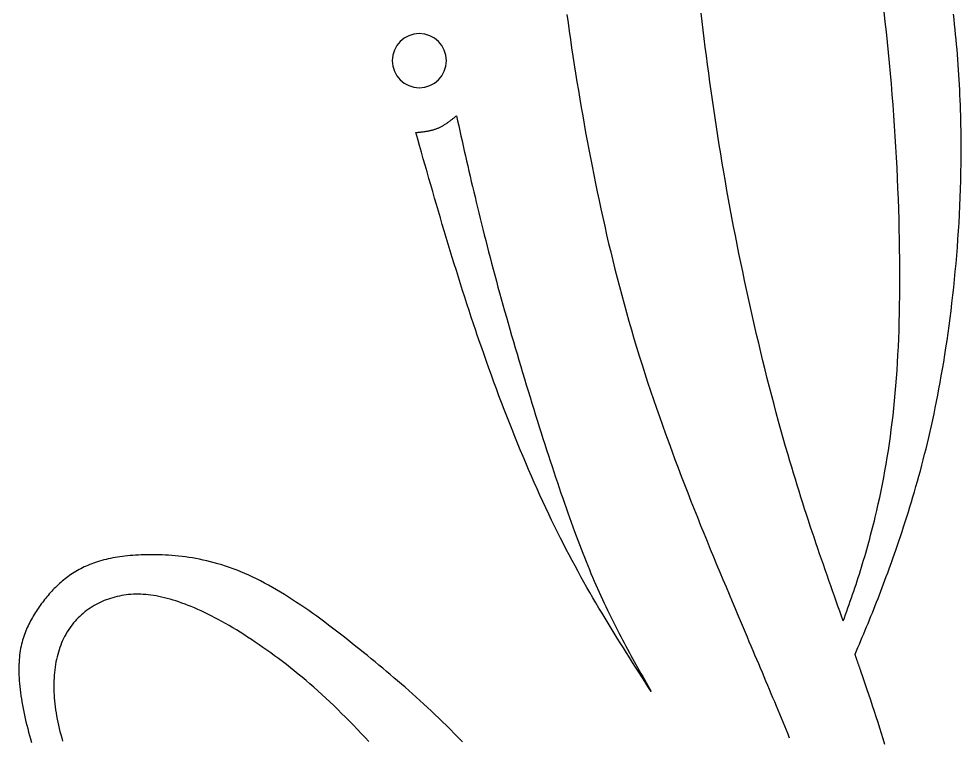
# Model space of a CAD drawing. Extents: x 13 to 113, y 0 to 127.
# Drawn here: x 33.81 to 48.03, y 60.98 to 71.85 of the extents above; entities that cross this region are included whole.
import ezdxf

# ---------------------------------------------------------------- set-up
doc = ezdxf.new("R2010")
doc.units = 0
doc.layers.add('Layer_1', color=7, linetype='CONTINUOUS')

msp = doc.modelspace()

# ---------------------------------------------------------------- linework, layer by layer
at = {"layer": 'Layer_1', "color": 7}
for points in [[(46.250876, 62.760626), (46.269021, 62.809401), (46.287017, 62.858489), (46.304939, 62.907874), (46.322786, 62.957549), (46.340559, 63.007506), (46.358183, 63.057739), (46.375733, 63.108254), (46.393134, 63.159022), (46.410387, 63.210051), (46.42749, 63.261324), (46.44452, 63.312844), (46.461326, 63.364601), (46.478058, 63.416588), (46.494566, 63.468799), (46.510926, 63.521226), (46.527138, 63.573853), (46.5432, 63.626688), (46.559114, 63.679717), (46.574805, 63.732932), (46.590347, 63.786332), (46.605666, 63.839904), (46.620762, 63.893646), (46.635709, 63.947553), (46.650433, 64.0016), (46.664934, 64.055804), (46.679211, 64.110149), (46.693266, 64.16462), (46.707098, 64.219226), (46.720706, 64.273942), (46.734092, 64.328771), (46.758037, 64.429793), (46.78042, 64.527851), (46.80206, 64.626365), (46.822882, 64.725393), (46.84296, 64.824992), (46.862295, 64.925217), (46.880886, 65.026123), (46.898733, 65.127769), (46.915837, 65.230208), (46.932197, 65.333496), (46.947739, 65.437693), (46.962612, 65.542854), (46.976741, 65.649034), (46.990126, 65.756288), (47.002768, 65.864672), (47.014666, 65.974247), (47.025821, 66.085067), (47.036232, 66.19719), (47.045899, 66.310666), (47.054897, 66.425554), (47.063151, 66.541915), (47.070662, 66.659799), (47.077355, 66.779263), (47.083304, 66.900367), (47.088509, 67.023167), (47.092971, 67.147714), (47.096689, 67.274069), (47.099664, 67.40229), (47.101895, 67.532423), (47.103382, 67.664536), (47.104126, 67.798681), (47.104535, 67.939622), (47.104193, 68.082665), (47.103449, 68.227682), (47.101962, 68.374541), (47.099731, 68.52311), (47.096756, 68.673262), (47.093038, 68.824861), (47.088576, 68.977778), (47.083371, 69.131882), (47.077422, 69.287044), (47.070729, 69.443128), (47.063144, 69.600008), (47.054889, 69.757553), (47.045891, 69.915628), (47.036224, 70.074103), (47.025888, 70.23285), (47.014807, 70.391736), (47.003058, 70.550632), (46.990639, 70.709405), (46.977551, 70.867922), (46.963794, 71.026057), (46.949367, 71.183678), (46.934272, 71.340647), (46.918581, 71.496844), (46.902221, 71.652131), (46.885191, 71.806376), (46.867493, 71.959453)], [(42.080597, 71.918034), (42.09785, 71.792488), (42.115622, 71.666392), (42.133916, 71.539766), (42.15273, 71.412625), (42.172065, 71.284991), (42.19192, 71.15688), (42.212221, 71.028317), (42.232968, 70.899312), (42.254162, 70.769891), (42.275876, 70.640058), (42.297293, 70.514187), (42.319156, 70.387963), (42.341465, 70.261401), (42.364295, 70.134516), (42.387645, 70.00731), (42.411516, 69.879807), (42.435833, 69.752012), (42.460744, 69.623938), (42.486177, 69.495597), (42.512204, 69.367005), (42.538826, 69.238168), (42.566043, 69.109105), (42.593855, 68.979823), (42.622262, 68.850336), (42.651339, 68.720654), (42.681084, 68.590793), (42.711424, 68.460759), (42.742508, 68.330572), (42.774262, 68.200241), (42.806759, 68.069773), (42.839925, 67.939189), (42.873835, 67.808494), (42.908488, 67.677703), (42.94396, 67.54683), (42.980175, 67.41588), (43.017208, 67.284873), (43.054985, 67.15382), (43.093654, 67.022728), (43.133141, 66.891614), (43.173446, 66.760488), (43.214644, 66.629368), (43.256733, 66.498151), (43.299567, 66.367037), (43.34307, 66.236075), (43.387316, 66.105323), (43.432157, 65.97483), (43.477594, 65.844646), (43.52355, 65.714825), (43.570028, 65.585415), (43.616951, 65.456468), (43.664247, 65.328043), (43.711914, 65.200185), (43.759804, 65.072945), (43.807992, 64.946378), (43.856402, 64.820536), (43.904962, 64.69547), (43.953596, 64.571226), (44.002304, 64.447867), (44.051012, 64.325433), (44.09972, 64.203986), (44.14828, 64.083572), (44.196765, 63.964244), (44.245027, 63.846045), (44.293066, 63.729043), (44.340882, 63.613278), (44.388326, 63.498809), (44.435398, 63.38568), (44.482099, 63.273949), (44.528353, 63.163665), (44.574087, 63.054878), (44.619225, 62.947646), (44.649937, 62.874718), (44.680427, 62.802526), (44.710618, 62.731055), (44.740512, 62.660275), (44.770184, 62.590173), (44.799557, 62.520717), (44.828708, 62.451901), (44.857561, 62.383687), (44.886191, 62.316061), (44.914524, 62.249007), (44.942633, 62.182496), (44.970519, 62.116513), (44.998183, 62.051036), (45.025623, 61.986042), (45.05284, 61.921509), (45.079834, 61.857408), (45.106605, 61.79373), (45.133153, 61.730454), (45.159478, 61.667542), (45.185654, 61.604995), (45.211607, 61.542775), (45.237336, 61.480874), (45.262918, 61.419257), (45.28835, 61.357914), (45.313559, 61.296817), (45.33862, 61.23595), (45.363457, 61.175284), (45.388146, 61.114812), (45.412686, 61.054495), (45.437077, 60.99432)], [(46.250876, 62.760626), (46.224477, 62.834603), (46.197855, 62.909235), (46.171084, 62.984511), (46.14409, 63.060451), (46.116947, 63.13704), (46.089656, 63.214294), (46.062216, 63.292205), (46.034627, 63.370769), (46.006889, 63.449996), (45.979077, 63.529888), (45.951116, 63.610437), (45.923081, 63.691651), (45.894972, 63.773525), (45.866788, 63.856063), (45.838604, 63.939271), (45.810346, 64.023142), (45.782088, 64.107683), (45.75383, 64.192887), (45.725571, 64.278764), (45.697313, 64.365311), (45.669055, 64.452524), (45.640871, 64.540409), (45.612762, 64.62897), (45.584652, 64.718205), (45.556691, 64.808113), (45.528805, 64.898693), (45.500993, 64.989952), (45.47333, 65.081885), (45.445741, 65.174496), (45.4183, 65.267789), (45.381267, 65.395672), (45.345721, 65.520436), (45.310473, 65.646271), (45.275522, 65.773124), (45.240869, 65.900946), (45.206513, 66.029689), (45.172454, 66.159288), (45.138767, 66.289708), (45.105378, 66.420885), (45.072361, 66.552774), (45.03964, 66.685325), (45.007292, 66.818476), (44.975316, 66.952186), (44.943711, 67.086398), (44.912479, 67.221064), (44.881692, 67.356128), (44.851277, 67.49154), (44.821309, 67.627247), (44.791712, 67.763204), (44.762561, 67.899351), (44.733857, 68.035643), (44.705599, 68.172022), (44.677787, 68.308442), (44.650495, 68.444847), (44.62365, 68.581189), (44.597325, 68.717416), (44.571447, 68.853472), (44.546089, 68.98931), (44.521251, 69.124876), (44.496934, 69.26012), (44.473138, 69.394988), (44.449044, 69.53408), (44.425545, 69.672692), (44.402567, 69.810813), (44.380183, 69.948418), (44.358395, 70.085484), (44.337127, 70.221995), (44.316379, 70.357923), (44.296227, 70.493253), (44.276595, 70.627965), (44.257483, 70.762029), (44.238892, 70.895433), (44.220896, 71.028151), (44.203346, 71.160167), (44.186317, 71.291455), (44.169808, 71.421997), (44.15382, 71.551766), (44.138352, 71.68075), (44.123405, 71.808924), (44.108904, 71.936265)], [(46.429059, 62.2595), (46.451145, 62.309993), (46.473231, 62.360776), (46.495243, 62.411857), (46.51718, 62.463227), (46.539118, 62.514873), (46.560981, 62.566808), (46.582769, 62.619012), (46.604483, 62.671497), (46.626198, 62.724244), (46.647837, 62.777265), (46.669403, 62.830547), (46.690894, 62.884088), (46.712311, 62.937891), (46.733653, 62.991938), (46.754921, 63.046246), (46.776115, 63.100799), (46.797234, 63.155598), (46.818205, 63.210627), (46.839175, 63.265901), (46.859997, 63.321407), (46.880745, 63.377142), (46.901418, 63.433108), (46.922016, 63.489297), (46.942541, 63.545702), (46.962916, 63.60233), (46.983218, 63.659166), (47.003445, 63.716211), (47.023597, 63.773463), (47.043601, 63.830924), (47.06353, 63.888586), (47.089112, 63.963391), (47.113652, 64.036059), (47.138043, 64.109114), (47.162211, 64.182585), (47.186231, 64.256525), (47.210101, 64.33095), (47.233749, 64.405913), (47.257174, 64.481442), (47.280375, 64.557575), (47.303428, 64.634351), (47.326257, 64.711809), (47.348864, 64.789984), (47.371248, 64.868909), (47.393408, 64.948623), (47.415345, 65.029165), (47.437059, 65.110571), (47.45855, 65.192876), (47.479744, 65.276118), (47.500715, 65.36033), (47.521462, 65.445557), (47.541912, 65.531828), (47.562139, 65.619186), (47.582069, 65.707661), (47.601775, 65.797297), (47.621184, 65.888124), (47.640295, 65.980183), (47.659109, 66.073514), (47.677626, 66.168146), (47.695845, 66.264118), (47.713767, 66.361467), (47.731391, 66.460235), (47.749313, 66.563923), (47.766862, 66.669121), (47.78404, 66.775789), (47.800847, 66.883883), (47.817207, 66.993362), (47.83312, 67.104183), (47.848588, 67.216299), (47.86361, 67.329676), (47.878111, 67.444263), (47.892091, 67.560022), (47.905551, 67.676914), (47.918416, 67.794891), (47.930686, 67.91391), (47.942361, 68.033933), (47.953441, 68.154912), (47.963852, 68.27681), (47.973594, 68.399581), (47.982666, 68.523184), (47.990995, 68.647576), (47.99858, 68.772713), (48.005272, 68.898554), (48.011222, 69.025059), (48.016427, 69.152183), (48.020889, 69.279882), (48.024607, 69.408114), (48.027582, 69.53684), (48.029812, 69.666011), (48.030556, 69.795595), (48.03066, 69.925537), (48.029917, 70.055804), (48.029485, 70.094205), (48.028742, 70.169801), (48.027254, 70.245483), (48.025767, 70.321241), (48.023536, 70.397074), (48.021305, 70.472971), (48.018331, 70.548924), (48.015356, 70.624929), (48.012382, 70.700985), (48.008663, 70.777079), (48.004945, 70.853209), (48.000483, 70.929364), (47.996022, 71.005545), (47.990816, 71.081737), (47.985611, 71.157938), (47.980405, 71.234144), (47.974456, 71.310345), (47.968507, 71.386538), (47.961814, 71.46271), (47.955122, 71.538865), (47.947685, 71.61499), (47.940249, 71.691076), (47.932515, 71.767124), (47.924484, 71.843123), (47.916155, 71.919072)], [(39.802309, 70.13484), (39.813538, 70.135881), (39.824767, 70.136923), (39.835996, 70.137964), (39.847225, 70.139079), (39.858454, 70.140195), (39.869682, 70.14131), (39.880911, 70.1425), (39.892066, 70.143764), (39.90322, 70.145028), (39.914375, 70.146367), (39.92553, 70.14778), (39.93661, 70.149267), (39.94769, 70.150829), (39.95877, 70.152539), (39.969776, 70.154324), (39.980782, 70.156183), (39.991713, 70.158191), (40.002645, 70.160273), (40.013502, 70.162504), (40.024285, 70.164883), (40.035067, 70.167412), (40.045776, 70.170089), (40.056484, 70.172915), (40.067118, 70.175889), (40.077678, 70.179012), (40.088163, 70.182359), (40.098648, 70.185854), (40.109059, 70.189572), (40.119321, 70.193439), (40.129584, 70.197529), (40.139771, 70.201842), (40.149513, 70.20623), (40.159255, 70.210766), (40.168922, 70.215451), (40.178515, 70.220359), (40.188033, 70.225415), (40.197552, 70.230621), (40.206996, 70.235975), (40.216366, 70.241478), (40.225736, 70.24713), (40.235031, 70.25293), (40.244327, 70.258805), (40.253548, 70.264828), (40.262695, 70.270926), (40.271841, 70.277172), (40.280988, 70.283493), (40.29006, 70.289963), (40.299133, 70.296507), (40.308205, 70.303125), (40.317203, 70.309818), (40.326201, 70.316585), (40.335125, 70.323427), (40.344048, 70.330268), (40.352972, 70.337184), (40.361896, 70.344174), (40.370819, 70.351164), (40.379669, 70.358155), (40.388518, 70.365219), (40.397367, 70.372284), (40.406217, 70.379348), (40.415066, 70.386413), (40.431798, 70.311244), (40.448529, 70.236045), (40.465336, 70.160775), (40.482216, 70.085408), (40.499171, 70.009905), (40.5162, 69.934235), (40.533304, 69.858363), (40.550557, 69.782256), (40.567883, 69.705885), (40.585359, 69.62921), (40.603057, 69.552201), (40.620905, 69.474823), (40.638975, 69.397045), (40.657268, 69.31883), (40.675785, 69.24015), (40.694525, 69.160968), (40.713562, 69.081249), (40.732896, 69.000964), (40.752528, 68.920077), (40.772458, 68.838552), (40.792685, 68.756363), (40.813283, 68.673466), (40.834254, 68.589836), (40.855596, 68.505435), (40.877311, 68.420236), (40.899471, 68.3342), (40.922078, 68.247293), (40.94513, 68.159482), (40.968629, 68.070737), (40.992574, 67.981021), (41.01704, 67.890317), (41.041134, 67.801756), (41.065674, 67.712399), (41.090586, 67.622315), (41.115869, 67.531584), (41.141525, 67.440272), (41.167478, 67.348449), (41.193728, 67.256192), (41.220276, 67.163564), (41.247121, 67.070643), (41.27419, 66.977502), (41.301481, 66.884204), (41.328921, 66.790827), (41.35651, 66.697441), (41.384248, 66.604117), (41.412134, 66.510924), (41.440095, 66.417936), (41.46813, 66.325225), (41.49624, 66.23286), (41.524349, 66.140912), (41.552459, 66.049456), (41.580568, 65.958561), (41.608678, 65.868295), (41.636713, 65.778739), (41.664674, 65.689954), (41.692486, 65.602015), (41.720149, 65.514995), (41.747663, 65.428965), (41.775029, 65.343993), (41.802172, 65.260153), (41.829166, 65.177518), (41.856755, 65.093346), (41.884121, 65.010513), (41.911264, 64.928994), (41.938183, 64.848764), (41.96488, 64.769806), (41.991353, 64.692088), (42.017604, 64.615592), (42.043705, 64.540291), (42.069658, 64.466165), (42.095388, 64.393185), (42.120969, 64.321334), (42.146402, 64.250585), (42.17176, 64.180921), (42.196969, 64.112305), (42.222029, 64.044724), (42.247016, 63.978153), (42.271928, 63.912565), (42.296765, 63.847935), (42.321528, 63.784242), (42.346217, 63.721472), (42.370831, 63.659587), (42.395446, 63.598571), (42.42006, 63.538396), (42.4446, 63.479039), (42.46914, 63.420478), (42.493754, 63.36269), (42.518369, 63.305653), (42.542983, 63.249337), (42.567672, 63.193728), (42.592361, 63.138795), (42.617124, 63.084517), (42.641961, 63.030871), (42.666873, 62.977835), (42.691859, 62.925394), (42.716846, 62.87351), (42.741906, 62.822184), (42.767041, 62.771372), (42.792176, 62.721065), (42.817385, 62.671241), (42.842669, 62.621871), (42.867953, 62.57294), (42.893236, 62.524417), (42.918594, 62.476289), (42.943952, 62.428533), (42.969385, 62.381133), (42.994817, 62.334054), (43.020324, 62.287279), (43.045831, 62.240787), (43.071337, 62.194562), (43.096918, 62.148576), (43.1225, 62.102805), (43.148081, 62.057235), (43.173662, 62.011843), (43.199243, 61.966593), (43.224898, 61.921484), (43.250554, 61.876479), (43.276209, 61.831563), (43.301865, 61.786714), (43.32752, 61.74191), (43.353176, 61.697121), (43.304988, 61.772028), (43.258436, 61.844473), (43.211885, 61.916978), (43.165333, 61.989572), (43.118781, 62.062292), (43.072304, 62.135169), (43.025901, 62.208238), (42.979498, 62.281524), (42.93317, 62.355055), (42.886915, 62.428868), (42.840735, 62.502986), (42.794556, 62.577453), (42.748525, 62.65229), (42.702568, 62.727535), (42.656685, 62.803205), (42.610877, 62.879349), (42.565218, 62.95599), (42.519633, 63.033155), (42.474197, 63.110879), (42.428909, 63.189193), (42.383696, 63.268132), (42.338632, 63.347716), (42.293716, 63.427985), (42.248949, 63.508969), (42.204331, 63.590701), (42.159861, 63.673203), (42.115615, 63.756512), (42.071517, 63.840661), (42.027568, 63.925682), (41.983843, 64.011601), (41.94034, 64.098448), (41.895573, 64.189307), (41.851029, 64.281161), (41.806708, 64.373962), (41.762611, 64.467674), (41.718736, 64.562254), (41.675159, 64.657665), (41.631805, 64.753868), (41.588748, 64.85082), (41.545989, 64.948478), (41.503453, 65.046805), (41.461214, 65.145762), (41.419273, 65.245309), (41.37763, 65.345401), (41.336283, 65.446007), (41.295309, 65.547077), (41.254632, 65.648573), (41.214327, 65.750458), (41.174319, 65.852689), (41.134683, 65.955229), (41.095419, 66.058032), (41.056527, 66.161066), (41.018007, 66.264285), (40.979858, 66.367647), (40.942081, 66.471118), (40.904676, 66.574653), (40.867718, 66.678212), (40.831131, 66.781759), (40.79499, 66.885249), (40.759221, 66.98864), (40.723898, 67.091901), (40.706423, 67.143464), (40.672364, 67.244757), (40.638677, 67.345887), (40.605363, 67.446864), (40.572419, 67.547691), (40.539848, 67.648375), (40.507649, 67.748918), (40.475747, 67.849334), (40.444142, 67.949618), (40.412909, 68.049784), (40.3819, 68.14983), (40.351187, 68.249772), (40.320773, 68.349603), (40.290581, 68.449337), (40.260612, 68.548978), (40.230867, 68.648528), (40.201345, 68.747999), (40.172045, 68.847387), (40.142895, 68.94671), (40.113893, 69.045962), (40.08504, 69.145155), (40.056335, 69.244294), (40.02778, 69.343382), (39.999298, 69.442424), (39.970966, 69.541429), (39.942708, 69.640401), (39.914524, 69.739347), (39.886414, 69.838267), (39.858305, 69.937176), (39.830195, 70.036068), (39.80216, 70.134959), (39.802309, 70.13484)], [(40.503871, 60.936469), (40.442744, 60.999455), (40.382361, 61.060969), (40.322647, 61.121077), (40.263527, 61.179861), (40.205003, 61.237389), (40.146925, 61.293727), (40.089368, 61.348957), (40.032182, 61.403153), (39.975368, 61.456383), (39.918777, 61.50872), (39.862484, 61.560246), (39.806339, 61.611022), (39.750344, 61.661136), (39.694422, 61.71064), (39.638575, 61.75963), (39.582728, 61.808168), (39.526806, 61.856318), (39.470736, 61.904171), (39.414517, 61.951786), (39.358001, 61.999253), (39.301261, 62.04663), (39.24415, 62.093992), (39.186667, 62.141414), (39.128737, 62.188977), (39.070362, 62.236733), (39.013474, 62.283039), (38.956214, 62.329442), (38.898582, 62.375875), (38.840578, 62.4223), (38.782202, 62.468651), (38.72353, 62.514876), (38.664559, 62.560929), (38.605291, 62.606759), (38.5458, 62.652315), (38.486086, 62.697535), (38.426149, 62.742369), (38.366063, 62.786764), (38.305829, 62.830676), (38.245445, 62.874045), (38.184913, 62.916811), (38.124307, 62.958938), (38.063626, 63.000367), (38.002945, 63.041043), (37.942264, 63.08091), (37.881584, 63.119921), (37.820903, 63.158018), (37.760296, 63.195162), (37.699764, 63.231288), (37.639307, 63.266343), (37.578998, 63.300275), (37.518838, 63.33304), (37.458826, 63.364578), (37.399038, 63.394836), (37.339398, 63.423764), (37.280056, 63.451315), (37.220937, 63.477432), (37.16204, 63.50218), (37.103442, 63.525553), (37.045141, 63.547579), (36.987211, 63.568304), (36.929654, 63.587758), (36.872468, 63.60597), (36.815654, 63.622977), (36.759212, 63.638809), (36.703216, 63.653503), (36.647667, 63.667097), (36.592563, 63.679612), (36.53798, 63.691086), (36.483918, 63.701557), (36.430376, 63.711053), (36.377355, 63.719612), (36.324854, 63.727257), (36.272948, 63.734024), (36.221637, 63.739973), (36.170921, 63.745104), (36.120874, 63.749492), (36.071422, 63.753135), (36.022714, 63.756036), (35.974675, 63.758267), (35.927306, 63.759828), (35.880679, 63.760795), (35.834797, 63.761198), (35.789658, 63.761062), (35.745338, 63.760412), (35.701835, 63.759296), (35.659076, 63.757735), (35.615796, 63.755727), (35.573409, 63.753273), (35.531839, 63.750373), (35.491088, 63.747026), (35.451155, 63.743234), (35.412039, 63.738995), (35.373742, 63.73431), (35.336188, 63.729179), (35.299378, 63.723602), (35.263312, 63.717653), (35.227915, 63.711257), (35.193261, 63.704416), (35.159277, 63.697128), (35.125962, 63.689395), (35.093317, 63.681229), (35.061266, 63.672633), (35.02981, 63.663598), (34.999023, 63.654124), (34.968757, 63.644211), (34.939086, 63.63386), (34.909936, 63.623077), (34.881306, 63.611856), (34.853196, 63.600203), (34.825533, 63.588111), (34.79839, 63.575581), (34.771694, 63.562627), (34.745443, 63.549226), (34.719565, 63.535395), (34.694132, 63.521124), (34.669072, 63.506423), (34.644383, 63.491282), (34.620884, 63.476231), (34.597682, 63.460793), (34.574853, 63.444976), (34.552321, 63.428787), (34.530086, 63.412226), (34.508223, 63.395316), (34.486657, 63.378049), (34.465389, 63.360447), (34.444419, 63.34251), (34.42382, 63.324254), (34.403519, 63.305678), (34.383515, 63.286797), (34.363809, 63.267619), (34.3444, 63.24815), (34.325288, 63.228407), (34.306474, 63.208388), (34.287958, 63.188101), (34.269739, 63.167562), (34.251743, 63.14677), (34.234044, 63.12574), (34.216643, 63.104479), (34.199539, 63.082996), (34.182659, 63.061296), (34.166076, 63.039396), (34.149716, 63.017295), (34.133653, 62.995016), (34.117814, 62.972543), (34.102271, 62.949907), (34.086953, 62.927107), (34.071931, 62.904151), (34.057133, 62.881039), (34.042557, 62.857726), (34.02828, 62.834212), (34.014299, 62.810468), (34.000616, 62.78647), (33.987231, 62.762191), (33.974217, 62.737599), (33.961575, 62.712672), (33.949305, 62.687381), (33.937482, 62.661696), (33.92603, 62.635601), (33.915024, 62.609061), (33.904464, 62.582052), (33.894351, 62.554545), (33.884683, 62.526517), (33.875537, 62.497932), (33.86691, 62.468774), (33.858805, 62.439013), (33.851294, 62.408621), (33.844601, 62.377574), (33.837909, 62.345836), (33.831959, 62.313391), (33.826754, 62.280202), (33.822292, 62.246255), (33.818574, 62.211513), (33.815599, 62.175952), (33.813369, 62.139551), (33.811881, 62.10228), (33.811138, 62.064101), (33.810766, 62.025001), (33.811138, 61.984949), (33.812625, 61.943922), (33.814856, 61.901951), (33.81783, 61.859081), (33.821549, 61.815347), (33.82601, 61.770796), (33.831216, 61.725457), (33.837165, 61.679381), (33.843114, 61.632599), (33.849807, 61.585162), (33.857541, 61.537101), (33.865944, 61.488459), (33.87509, 61.439283), (33.884906, 61.3896), (33.895392, 61.339457), (33.906546, 61.288897), (33.918444, 61.237958), (33.930938, 61.186677), (33.9441, 61.135098), (33.957932, 61.083259), (33.972358, 61.031204), (33.987454, 60.978971), (34.003145, 60.926597)], [(39.092961, 60.938593), (39.034585, 61.001579), (38.976136, 61.063933), (38.917537, 61.125648), (38.85879, 61.186715), (38.799894, 61.247114), (38.740849, 61.306842), (38.681655, 61.365865), (38.622313, 61.424188), (38.562748, 61.481791), (38.502959, 61.538656), (38.443022, 61.594779), (38.382862, 61.650143), (38.322479, 61.704733), (38.261872, 61.758542), (38.203125, 61.809801), (38.144229, 61.860302), (38.085184, 61.910029), (38.026065, 61.958968), (37.966871, 62.007111), (37.907678, 62.054428), (37.848484, 62.100928), (37.789291, 62.146587), (37.730172, 62.191391), (37.671201, 62.235333), (37.612305, 62.278397), (37.553632, 62.320568), (37.495108, 62.36184), (37.436807, 62.40219), (37.378803, 62.441603), (37.321023, 62.480079), (37.263614, 62.517595), (37.206503, 62.554137), (37.149763, 62.589691), (37.09347, 62.624248), (37.037623, 62.657793), (36.982222, 62.69032), (36.927341, 62.721805), (36.872981, 62.752235), (36.819216, 62.781609), (36.766046, 62.809904), (36.713471, 62.837106), (36.661565, 62.8632), (36.610329, 62.888187), (36.559836, 62.912035), (36.510086, 62.934746), (36.461006, 62.956356), (36.41267, 62.976836), (36.365077, 62.9962), (36.318154, 63.014456), (36.271899, 63.031612), (36.226315, 63.047682), (36.181399, 63.062659), (36.137078, 63.07658), (36.093352, 63.08943), (36.050296, 63.101224), (36.007834, 63.111977), (35.965893, 63.121689), (35.924547, 63.130382), (35.883795, 63.138049), (35.843565, 63.144741), (35.803854, 63.150393), (35.764665, 63.155078), (35.725921, 63.158796), (35.687698, 63.161473), (35.649921, 63.163184), (35.612591, 63.164002), (35.575706, 63.163842), (35.539268, 63.162727), (35.503202, 63.160719), (35.467582, 63.157745), (35.432333, 63.153878), (35.397457, 63.149118), (35.362952, 63.143467), (35.328745, 63.136923), (35.294909, 63.129486), (35.261371, 63.121195), (35.228131, 63.112041), (35.195262, 63.102024), (35.162765, 63.091159), (35.13064, 63.079455), (35.098886, 63.066902), (35.067579, 63.053516), (35.036718, 63.039298), (35.006304, 63.024254), (34.976335, 63.0084), (34.946887, 62.991728), (34.917885, 62.974245), (34.889404, 62.955959), (34.861443, 62.936877), (34.834077, 62.917), (34.807306, 62.896341), (34.78113, 62.874895), (34.755549, 62.852675), (34.730563, 62.829682), (34.706246, 62.805923), (34.682598, 62.781405), (34.65962, 62.756129), (34.637311, 62.730101), (34.615745, 62.703338), (34.594849, 62.675831), (34.574697, 62.647587), (34.555362, 62.618615), (34.536771, 62.588922), (34.518998, 62.558507), (34.502043, 62.527386), (34.485906, 62.495551), (34.470662, 62.463024), (34.456235, 62.429806), (34.442627, 62.395911), (34.429911, 62.361361), (34.418012, 62.326165), (34.406932, 62.290337), (34.39667, 62.253898), (34.3873, 62.216858), (34.378748, 62.17923), (34.371014, 62.141037), (34.364322, 62.102286), (34.358373, 62.062992), (34.353167, 62.02317), (34.348705, 61.982843), (34.344987, 61.942017), (34.342013, 61.900708), (34.339782, 61.85893), (34.339038, 61.816707), (34.338763, 61.774037), (34.339328, 61.730951), (34.340815, 61.687463), (34.343046, 61.643573), (34.346021, 61.599312), (34.349739, 61.554686), (34.354201, 61.509719), (34.359406, 61.464409), (34.365355, 61.418779), (34.372048, 61.372852), (34.379931, 61.326635), (34.388631, 61.28015), (34.398075, 61.233398), (34.408338, 61.186393), (34.419418, 61.139149), (34.431316, 61.091676), (34.444032, 61.043994), (34.457566, 60.996103), (34.471919, 60.94802)], [(46.87899, 60.897575), (46.853929, 60.979664), (46.828497, 61.06197), (46.802692, 61.144576), (46.776442, 61.22756), (46.749745, 61.311), (46.722603, 61.394976), (46.694939, 61.479577), (46.666756, 61.564878), (46.638051, 61.650964), (46.608826, 61.737911), (46.579006, 61.825802), (46.548517, 61.91472), (46.517433, 62.004741), (46.514459, 62.013085), (46.511484, 62.021436), (46.50851, 62.029802), (46.505535, 62.038175), (46.50256, 62.046564), (46.499586, 62.054959), (46.496611, 62.063362), (46.493637, 62.071773), (46.490662, 62.080198), (46.487688, 62.088638), (46.484713, 62.097079), (46.481739, 62.105534), (46.478764, 62.114004), (46.47579, 62.122481), (46.472815, 62.130966), (46.46984, 62.139466), (46.466866, 62.147973), (46.463891, 62.156488), (46.460917, 62.165017), (46.457942, 62.173554), (46.454968, 62.182106), (46.451993, 62.190658), (46.449019, 62.199225), (46.446044, 62.207806), (46.443069, 62.216395), (46.440095, 62.224992), (46.43712, 62.233611), (46.434146, 62.242229), (46.431171, 62.250855), (46.428197, 62.259497)]]:
    msp.add_lwpolyline(points, dxfattribs=at)
at = {"layer": 'Layer_1', "color": 3}
msp.add_lwpolyline([(40.261996, 71.218824), (40.261996, 71.218824)], dxfattribs=at)
for points in [[(39.853575, 71.627245), (39.628008, 71.627245), (39.445155, 71.444389), (39.445155, 71.218824)], [(40.261996, 71.218824), (40.261996, 71.444389), (40.079135, 71.627245), (39.853575, 71.627245)], [(39.445155, 71.218824), (39.445155, 70.99326), (39.628008, 70.810404), (39.853575, 70.810404)], [(39.853575, 70.810404), (40.079135, 70.810404), (40.261996, 70.99326), (40.261996, 71.218824)]]:
    msp.add_open_spline(points, degree=3, dxfattribs=at)

doc.saveas('drawing.dxf')
